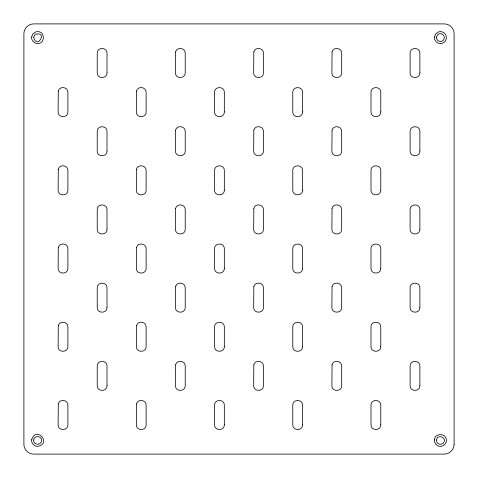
<?xml version="1.0" encoding="UTF-8"?>
<svg xmlns="http://www.w3.org/2000/svg" width="478" height="478" viewBox="0 0 478 478"><rect width="100%" height="100%" fill="white"/><g stroke="black" fill="none" stroke-linecap="round" stroke-linejoin="round"><path stroke-width="0.72" d="M33.687 37.2C36.782 50.226 48.356 30.921 35.408 34.332A4.105 4.105 0 0 0 34.559 35.103L33.687 37.2M33.687 440.029C32.958 445.03 41.227 445.849 41.484 440.794C42.207 435.793 33.95 434.986 33.687 440.029M436.516 37.2C436.014 40.522 440.417 42.877 442.897 40.618A4.105 4.105 0 0 0 443.668 39.764C446.159 36.453 441.547 31.841 438.236 34.332A4.099 4.099 0 0 0 437.382 35.103L436.516 37.2M436.516 440.029C436.014 443.351 440.417 445.699 442.897 443.441A4.105 4.105 0 0 0 443.668 442.592C447.283 437.304 437.077 433.648 436.516 440.029M31.65 37.003L31.65 38.168A5.533 5.533 0 0 0 32.08 39.871L33.364 41.807L35.3 43.098A5.533 5.533 0 0 0 37.003 43.522C45.01 44.651 45.661 31.285 37.589 31.62A6.357 6.357 0 0 0 35.856 31.877L32.976 33.801L31.65 37.003M31.65 439.826L31.65 440.997A5.533 5.533 0 0 0 32.08 442.7L33.364 444.636L35.3 445.92A5.533 5.533 0 0 0 37.003 446.35C52.616 444.677 36.34 424.84 31.65 439.826M434.478 37.003L434.478 38.168A5.533 5.533 0 0 0 434.902 39.871L436.193 41.807L438.129 43.098A5.533 5.533 0 0 0 439.832 43.522C442.58 43.839 445.365 41.974 446.123 39.316A6.357 6.357 0 0 0 446.38 37.583C446.452 34.398 443.602 31.548 440.417 31.62A6.357 6.357 0 0 0 438.685 31.877L435.805 33.801L434.478 37.003M434.478 439.826L434.478 440.997A5.533 5.533 0 0 0 434.902 442.7L436.193 444.636L438.129 445.92A5.533 5.533 0 0 0 439.832 446.35C442.58 446.667 445.365 444.803 446.123 442.144A6.357 6.357 0 0 0 446.38 440.411C446.751 433.092 434.825 432.506 434.478 439.826M58.286 91.077L58.119 111.894C57.88 118.18 68.133 118.18 67.9 111.894L67.9 92.344C68.139 86.841 59.475 85.699 58.286 91.077M58.286 169.296L58.119 190.113C57.88 196.392 68.133 196.392 67.9 190.113L67.9 170.556C68.133 165.053 59.469 163.912 58.286 169.296M58.286 247.508L58.119 268.331C57.886 274.611 68.127 274.611 67.9 268.331L67.9 248.775C68.139 243.278 59.481 242.131 58.286 247.508M58.286 325.733L58.119 346.55C57.886 352.83 68.127 352.83 67.9 346.55L67.9 326.994C68.139 321.491 59.475 320.356 58.286 325.733M58.286 403.952L58.119 424.769C57.88 431.054 68.133 431.054 67.9 424.769L67.9 405.219C68.139 399.716 59.475 398.574 58.286 403.952M107.006 72.781C107.251 79.067 96.992 79.067 97.225 72.781L97.225 53.225C96.992 46.952 107.245 46.952 107.006 53.225L107.006 72.781M107.006 151.006C107.245 157.286 96.992 157.286 97.225 151.006L97.225 131.45C96.992 125.17 107.245 125.17 107.006 131.45L107.006 151.006M107.006 229.225C107.239 235.505 96.998 235.505 97.225 229.225L97.225 209.669C96.992 203.389 107.251 203.389 107.006 209.669L107.006 229.225M107.006 307.438C107.251 313.723 96.992 313.723 97.225 307.438L97.225 287.887C96.992 281.608 107.251 281.608 107.006 287.887L107.006 307.438M136.505 91.077L136.338 111.894C136.099 118.18 146.352 118.18 146.119 111.894L146.119 92.344C146.364 86.841 137.688 85.699 136.505 91.077M107.006 385.656C107.251 391.942 96.992 391.942 97.225 385.656L97.225 366.106C96.992 359.826 107.245 359.826 107.006 366.106L107.006 385.656M136.505 169.296L136.338 190.113C136.093 196.392 146.358 196.392 146.119 190.113L146.119 170.556C146.358 165.053 137.682 163.912 136.505 169.296M136.505 247.508L136.338 268.331C136.099 274.611 146.352 274.611 146.119 268.331L146.119 248.775C146.358 243.278 137.694 242.131 136.505 247.508M136.505 325.733L136.338 346.55C136.099 352.83 146.352 352.83 146.119 346.55L146.119 326.994C146.358 321.491 137.688 320.356 136.505 325.733M175.611 51.959L175.444 72.781C175.205 79.061 185.464 79.061 185.225 72.781L185.225 53.225C185.47 47.728 176.806 46.593 175.611 51.959M136.505 403.952L136.338 424.769C136.099 431.054 146.352 431.054 146.119 424.769L146.119 405.219C146.364 399.716 137.688 398.574 136.505 403.952M175.611 130.183L175.444 151.006C175.205 157.286 185.464 157.286 185.225 151.006L185.225 131.45C185.47 125.947 176.8 124.806 175.611 130.183M175.611 208.402L175.444 229.225C175.211 235.505 185.458 235.505 185.225 229.225L185.225 209.669C185.47 204.166 176.8 203.025 175.611 208.402M175.611 286.621L175.444 307.438C175.205 313.717 185.464 313.717 185.225 307.438L185.225 287.887C185.476 282.384 176.8 281.243 175.611 286.621M175.611 364.839L175.444 385.656C175.205 391.942 185.464 391.942 185.225 385.656L185.225 366.106C185.47 360.603 176.806 359.468 175.611 364.839M224.331 111.894C224.576 118.18 214.317 118.18 214.556 111.894L214.556 92.344C214.317 86.064 224.576 86.058 224.331 92.344L224.331 111.894M224.331 190.113C224.576 196.392 214.317 196.392 214.556 190.113L214.556 170.556C214.323 164.277 224.57 164.277 224.331 170.556L224.331 190.113M224.331 268.331C224.57 274.611 214.323 274.611 214.556 268.331L214.556 248.775C214.317 242.495 224.576 242.495 224.331 248.775L224.331 268.331M253.83 51.959L253.669 72.781C253.43 79.067 263.677 79.067 263.444 72.781L263.444 53.225C263.683 47.728 255.031 46.587 253.83 51.959M224.331 346.55C224.57 352.83 214.323 352.83 214.556 346.55L214.556 326.994C214.323 320.72 224.57 320.714 224.331 326.994L224.331 346.55M253.83 130.183L253.669 151.006C253.43 157.286 263.677 157.286 263.444 151.006L263.444 131.45C263.683 125.947 255.019 124.806 253.83 130.183M224.331 424.769C224.576 431.054 214.317 431.054 214.556 424.769L214.556 405.219C214.317 398.939 224.576 398.933 224.331 405.219L224.331 424.769M253.83 208.402L253.669 229.225C253.436 235.505 263.671 235.505 263.444 229.225L263.444 209.669C263.683 204.166 255.025 203.025 253.83 208.402M253.83 286.621L253.669 307.438C253.43 313.723 263.677 313.723 263.444 307.438L263.444 287.887C263.689 282.384 255.025 281.243 253.83 286.621M253.83 364.839L253.669 385.656C253.43 391.942 263.677 391.942 263.444 385.656L263.444 366.106C263.683 360.603 255.031 359.462 253.83 364.839M302.55 111.894C302.789 118.18 292.542 118.18 292.775 111.894L292.775 92.344C292.536 86.058 302.789 86.058 302.55 92.344L302.55 111.894M302.55 190.113C302.789 196.392 292.542 196.392 292.775 190.113L292.775 170.556C292.548 164.277 302.783 164.277 302.55 170.556L302.55 190.113M302.55 268.331C302.789 274.611 292.542 274.611 292.775 268.331L292.775 248.775C292.542 242.495 302.789 242.495 302.55 248.775L302.55 268.331M332.049 51.959L331.887 72.781C331.642 79.067 341.907 79.067 341.662 72.781L341.662 53.225C341.907 47.728 333.244 46.587 332.049 51.959M302.55 346.55C302.789 352.83 292.542 352.83 292.775 346.55L292.775 326.994C292.542 320.72 302.789 320.72 302.55 326.994L302.55 346.55M332.049 130.183L331.887 151.006C331.642 157.286 341.901 157.286 341.662 151.006L341.662 131.45C341.907 125.947 333.238 124.806 332.049 130.183M302.55 424.769C302.789 431.054 292.542 431.054 292.775 424.769L292.775 405.219C292.536 398.939 302.789 398.939 302.55 405.219L302.55 424.769M332.049 208.402L331.887 229.225C331.648 235.505 341.895 235.505 341.662 229.225L341.662 209.669C341.913 204.166 333.238 203.025 332.049 208.402M332.049 286.621L331.887 307.438C331.642 313.723 341.907 313.723 341.662 307.438L341.662 287.887C341.913 282.384 333.238 281.243 332.049 286.621M332.049 364.839L331.887 385.656C331.642 391.942 341.907 391.942 341.662 385.656L341.662 366.106C341.907 360.603 333.244 359.462 332.049 364.839M380.775 111.894C381.008 118.174 370.761 118.18 370.994 111.894L370.994 92.344C370.755 86.058 381.014 86.064 380.775 92.344L380.775 111.894M380.775 190.113C381.014 196.392 370.761 196.392 370.994 190.113L370.994 170.556C370.767 164.277 381.002 164.277 380.775 170.556L380.775 190.113M380.775 268.331C381.008 274.611 370.761 274.611 370.994 268.331L370.994 248.775C370.761 242.495 381.008 242.501 380.775 248.775L380.775 268.331M380.775 346.55C381.008 352.83 370.761 352.83 370.994 346.55L370.994 326.994C370.761 320.714 381.008 320.72 380.775 326.994L380.775 346.55M419.881 72.781C420.126 79.067 409.861 79.061 410.1 72.781L410.1 53.225C409.867 46.952 420.12 46.952 419.881 53.225L419.881 72.781M380.775 424.769C381.008 431.048 370.761 431.054 370.994 424.769L370.994 405.219C370.755 398.933 381.014 398.939 380.775 405.219L380.775 424.769M419.881 151.006C420.126 157.286 409.867 157.286 410.1 151.006L410.1 131.45C409.867 125.17 420.12 125.164 419.881 131.45L419.881 151.006M419.881 229.225C420.12 235.505 409.873 235.505 410.1 229.225L410.1 209.669C409.861 203.389 420.126 203.383 419.881 209.669L419.881 229.225M419.881 307.438C420.126 313.723 409.861 313.717 410.1 307.438L410.1 287.887C409.861 281.608 420.126 281.608 419.881 287.887L419.881 307.438M419.881 385.656C420.126 391.942 409.861 391.942 410.1 385.656L410.1 366.106C409.867 359.826 420.12 359.826 419.881 366.106L419.881 385.656M454.1 444.325C454.142 449.559 449.559 454.136 444.325 454.1L33.675 454.1C28.441 454.136 23.864 449.559 23.9 444.325L23.9 33.675C23.864 28.441 28.441 23.858 33.675 23.9L444.325 23.9C449.559 23.858 454.142 28.441 454.1 33.675L454.1 444.325"/></g></svg>
